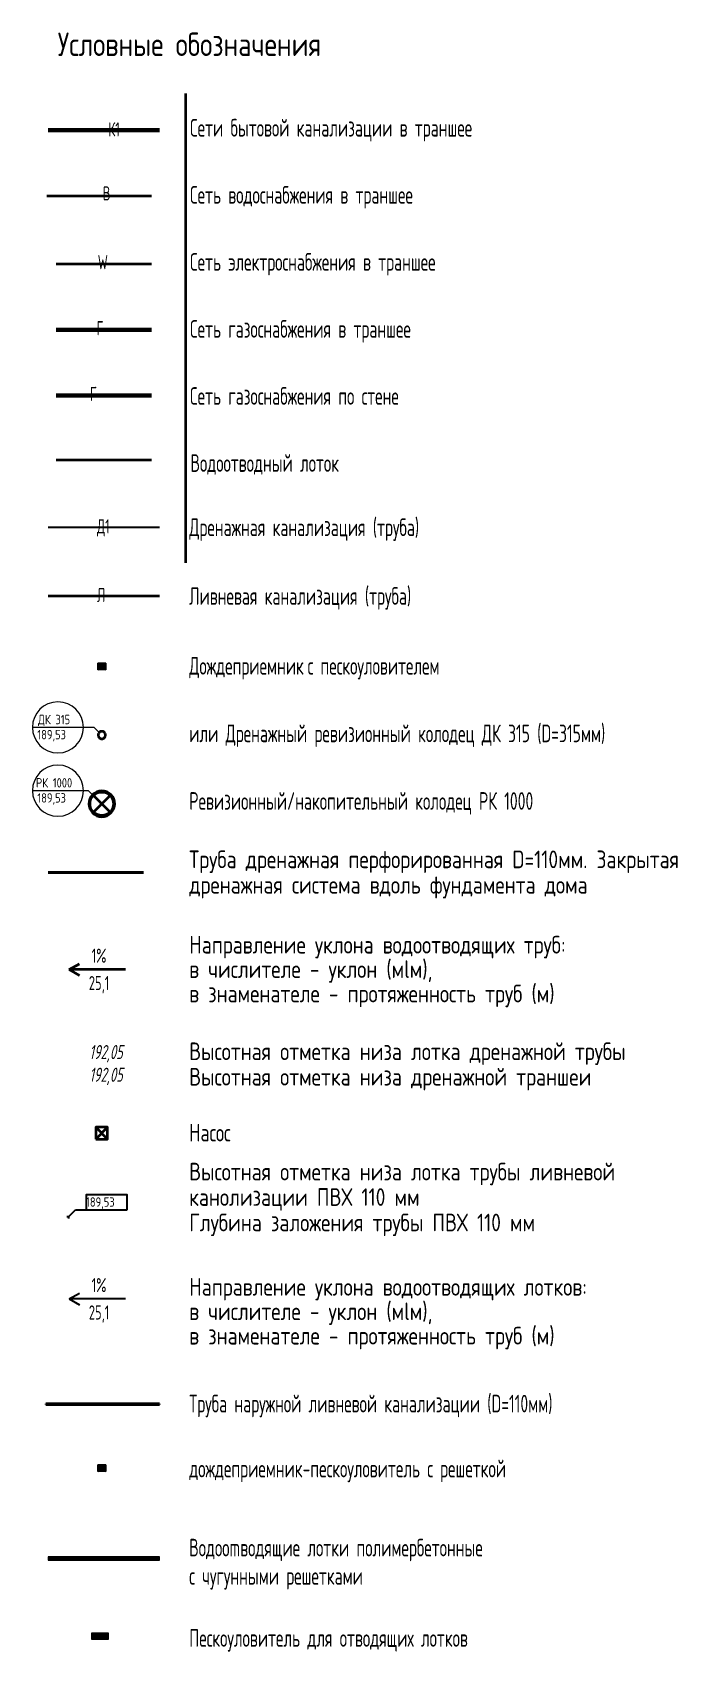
# Model space of a CAD drawing. Header units: millimetres. Extents: x -38151500 to -27467627, y -20617104 to -20349562.
# Drawn here: x -33058318 to -33003453, y -20617104 to -20479455 of the extents above; entities that cross this region are included whole.
import ezdxf

# ---------------------------------------------------------------- set-up
doc = ezdxf.new("R2010")
doc.units = ezdxf.units.MM
doc.header["$MEASUREMENT"] = 0
doc.linetypes.add('Wipeout_Contour', pattern=[1000, 0, -1000])
for name, color, linetype, lineweight in [('0_Ном._пера__1', 1, 'Continuous', 40), ('0_Ном._пера__13', 255, 'Continuous', 40), ('0_Ном._пера__14', 14, 'Continuous', 60), ('0_Ном._пера__180', 5, 'Continuous', 13), ('0_Ном._пера__220', 220, 'Continuous', 13), ('0_Ном._пера__30', 30, 'Continuous', 30), ('0_Ном._пера__4', 5, 'Continuous', 40), ('0_Ном._пера__5', 5, 'Continuous', 30), ('0_Ном._пера__6', 6, 'Continuous', 60), ('0_Ном._пера__7', 7, 'Continuous', 25)]:
    doc.layers.add(name, color=color, linetype=linetype, lineweight=lineweight)
for name, color, linetype, lineweight, true_color in [('0_Ном._пера__120', 7, 'Continuous', 40, 0x0eb300), ('0_Ном._пера__20', 7, 'Continuous', 40, 0xe15500), ('0_Ном._пера__21', 7, 'Continuous', 15, 0xfb5f00)]:
    doc.layers.add(name, color=color, linetype=linetype, lineweight=lineweight, true_color=true_color)
doc.styles.add('РЎР“Р•РќР•Р\xa0РР\xa0_РЎРўРР›Р¬_12', font='', dxfattribs={"width": 0.9})
doc.styles.add('РЎР“Р•РќР•Р\xa0РР\xa0_РЎРўРР›Р¬_6', font='', dxfattribs={"width": 0.8})
doc.styles.add('РЎР“Р•РќР•Р\xa0РР\xa0_РЎРўРР›Р¬_7', font='')
doc.styles.add('РЎР“Р•РќР•Р\xa0РР\xa0_РЎРўРР›Р¬_8', font='', dxfattribs={"width": 0.8})
doc.styles.get('РЎР“Р•РќР•Р\xa0РР\xa0_РЎРўРР›Р¬_12').set_extended_font_data('GOST_type_A')
doc.styles.get('РЎР“Р•РќР•Р\xa0РР\xa0_РЎРўРР›Р¬_6').set_extended_font_data('GOST_type_A')
doc.styles.get('РЎР“Р•РќР•Р\xa0РР\xa0_РЎРўРР›Р¬_7').set_extended_font_data('GOST_type_A')
doc.styles.get('РЎР“Р•РќР•Р\xa0РР\xa0_РЎРўРР›Р¬_8').set_extended_font_data('GOST_type_A', italic=True)

# ---------------------------------------------------------------- blocks, each defined once
blk = doc.blocks.new('Выноска_7_5', base_point=(-33052419, -20539190))
at = {"layer": '0_Ном._пера__21', "color": 20, "lineweight": 15, "true_color": 0xfb5f00}
for p, q in [((-33053976, -20538535), (-33058318, -20538535)), ((-33053074, -20538535), (-33053976, -20538535)), ((-33052489, -20539119), (-33053074, -20538535))]:
    blk.add_line(p, q, dxfattribs=at)
at = {"layer": '0_Ном._пера__21', "color": 20, "lineweight": 15, "true_color": 0xfb5f00, "flags": 128}
blk.add_lwpolyline([(-33053976, -20538535, 1), (-33058318, -20538535, 1)], format="xyb", close=True, dxfattribs=at)
at = {"layer": '0_Ном._пера__21', "color": 20, "lineweight": 15, "true_color": 0xfb5f00}
blk.add_circle((-33052419, -20539190), 100, dxfattribs=at)
at = {"layer": '0_Ном._пера__21', "color": 20, "lineweight": 15, "true_color": 0xfb5f00, "insert": (-33056147, -20537468), "char_height": 800, "width": 3500, "attachment_point": 2, "line_spacing_factor": 0.961326, "style": 'РЎР“Р•РќР•Р\xa0РР\xa0_РЎРўРР›Р¬_7'}
blk.add_mtext('\\A1;{\\pqc;\\pt0,21000;\\fGOST_type_A|b0|i0|c0|p0;\\W1.000000;ДК 315\\fGOST_type_A|b0|i0|c0|p0;\\W1.000000;\\A1{\\H.66x;\\S^  ;}\\fGOST_type_A|b0|i0|c0|p0;\\W1.000000;\\fGOST_type_A|b0|i0|c0|p0;\\W1.000000;\\A1{\\H.66x;\\S^  ;}\\fGOST_type_A|b0|i0|c0|p0;\\W1.000000; \\fGOST_type_A|b0|i0|c0|p0;\\W1.000000;\\fGOST_type_A|b0|i0|c0|p0;\\W1.000000;\\fGOST_type_A|b0|i0|c0|p0;\\W1.000000;\\fGOST_type_A|b0|i0|c0|p0;\\W1.000000;\\fGOST_type_A|b0|i0|c0|p0;\\W1.000000;189,53 \\fGOST_type_A|b0|i0|c0|p0;\\W1.000000;\\A1{\\H.66x;\\S^  ;}\\fGOST_type_A|b0|i0|c0|p0;\\W1.000000;\\fGOST_type_A|b0|i0|c0|p0;\\W1.000000;\\A1{\\H.66x;\\S^  ;}\\fGOST_type_A|b0|i0|c0|p0;\\W1.000000;\\fGOST_type_A|b0|i0|c0|p0;\\W1.000000;\\fGOST_type_A|b0|i0|c0|p0;\\W1.000000;\\fGOST_type_A|b0|i0|c0|p0;\\W1.000000;\\fGOST_type_A|b0|i0|c0|p0;\\W1.000000;\\fGOST_type_A|b0|i0|c0|p0;\\W1.000000;\\fGOST_type_A|b0|i0|c0|p0;\\W1.000000;\\fGOST_type_A|b0|i0|c0|p0;\\W1.000000;\\fGOST_type_A|b0|i0|c0|p0;\\W1.000000;\\fGOST_type_A|b0|i0|c0|p0;\\W1.000000;\\fGOST_type_A|b0|i0|c0|p0;\\W1.000000;\\fGOST_type_A|b0|i0|c0|p0;\\W1.000000;\\fGOST_type_A|b0|i0|c0|p0;\\W1.000000;\\fGOST_type_A|b0|i0|c0|p0;\\W1.000000;\\fGOST_type_A|b0|i0|c0|p0;\\W1.000000;\\fGOST_type_A|b0|i0|c0|p0;\\W1.000000;\\fGOST_type_A|b0|i0|c0|p0;\\W1.000000;\\fGOST_type_A|b0|i0|c0|p0;\\W1.000000;\\fGOST_type_A|b0|i0|c0|p0;\\W1.000000;\\fGOST_type_A|b0|i0|c0|p0;\\W1.000000;\\fGOST_type_A|b0|i0|c0|p0;\\W1.000000;\\fGOST_type_A|b0|i0|c0|p0;\\W1.000000;\\fGOST_type_A|b0|i0|c0|p0;\\W1.000000;\\fGOST_type_A|b0|i0|c0|p0;\\W1.000000;\\fGOST_type_A|b0|i0|c0|p0;\\W1.000000;\\fGOST_type_A|b0|i0|c0|p0;\\W1.000000;\\fGOST_type_A|b0|i0|c0|p0;\\W1.000000;\\fGOST_type_A|b0|i0|c0|p0;\\W1.000000;\\fGOST_type_A|b0|i0|c0|p0;\\W1.000000;\\fGOST_type_A|b0|i0|c0|p0;\\W1.000000;\\fGOST_type_A|b0|i0|c0|p0;\\W1.000000;\\fGOST_type_A|b0|i0|c0|p0;\\W1.000000;\\fGOST_type_A|b0|i0|c0|p0;\\W1.000000;\\fGOST_type_A|b0|i0|c0|p0;\\W1.000000;\\fGOST_type_A|b0|i0|c0|p0;\\W1.000000;}', dxfattribs=at)
blk = doc.blocks.new('Стена_38_5', base_point=(-33056977, -20550873))
at = {"layer": '0_Ном._пера__20', "color": 32, "lineweight": 40, "true_color": 0xe15500, "flags": 128}
for points in [[(-33056977, -20550873), (-33048877, -20550873)], [(-33048877, -20550873), (-33056977, -20550873)]]:
    blk.add_lwpolyline(points, dxfattribs=at)
blk = doc.blocks.new('Колонна_24_5', base_point=(-33052419, -20539190))
at = {"color": 254, "linetype": 'Wipeout_Contour', "lineweight": 0, "ltscale": 1245256756.186213}
blk.add_wipeout([(-33052734, -20539190), (-33052734, -20539190), (-33052723, -20539271), (-33052691, -20539347), (-33052641, -20539413), (-33052576, -20539463), (-33052500, -20539494), (-33052419, -20539505), (-33052419, -20539505), (-33052419, -20539505), (-33052337, -20539494), (-33052261, -20539463), (-33052196, -20539413), (-33052146, -20539347), (-33052114, -20539271), (-33052104, -20539190), (-33052104, -20539190), (-33052104, -20539190), (-33052114, -20539108), (-33052146, -20539032), (-33052196, -20538967), (-33052261, -20538917), (-33052337, -20538886), (-33052419, -20538875), (-33052419, -20538875), (-33052419, -20538875), (-33052500, -20538886), (-33052576, -20538917), (-33052641, -20538967), (-33052691, -20539032), (-33052723, -20539108)], dxfattribs=at)
at = {"layer": '0_Ном._пера__20', "color": 32, "lineweight": 40, "true_color": 0xe15500, "flags": 128}
blk.add_lwpolyline([(-33052734, -20539190, 0.4142136), (-33052419, -20539505, 0.4142136), (-33052104, -20539190, 0.4142136), (-33052419, -20538875, 0.4142136)], format="xyb", close=True, dxfattribs=at)
blk = doc.blocks.new('Колонна_25_5', base_point=(-33052419, -20545032))
at = {"color": 254, "linetype": 'Wipeout_Contour', "lineweight": 0, "ltscale": 1790198434.259881}
blk.add_wipeout([(-33053419, -20545032), (-33053419, -20545032), (-33053407, -20545181), (-33053374, -20545326), (-33053319, -20545466), (-33053245, -20545595), (-33053152, -20545712), (-33053042, -20545814), (-33052919, -20545898), (-33052784, -20545963), (-33052641, -20546007), (-33052493, -20546029), (-33052344, -20546029), (-33052196, -20546007), (-33052053, -20545963), (-33051919, -20545898), (-33051795, -20545814), (-33051685, -20545712), (-33051592, -20545595), (-33051518, -20545466), (-33051463, -20545326), (-33051430, -20545181), (-33051419, -20545032), (-33051419, -20545032), (-33051419, -20545032), (-33051430, -20544883), (-33051463, -20544737), (-33051518, -20544598), (-33051592, -20544468), (-33051685, -20544352), (-33051795, -20544250), (-33051919, -20544166), (-33052053, -20544101), (-33052196, -20544057), (-33052344, -20544034), (-33052493, -20544034), (-33052641, -20544057), (-33052784, -20544101), (-33052919, -20544166), (-33053042, -20544250), (-33053152, -20544352), (-33053245, -20544468), (-33053319, -20544598), (-33053374, -20544737), (-33053407, -20544883)], dxfattribs=at)
at = {"layer": '0_Ном._пера__20', "color": 32, "lineweight": 40, "true_color": 0xe15500}
for p, q in [((-33053126, -20545739), (-33051711, -20544325)), ((-33051711, -20545739), (-33053126, -20544325))]:
    blk.add_line(p, q, dxfattribs=at)
at = {"layer": '0_Ном._пера__20', "color": 32, "lineweight": 40, "true_color": 0xe15500, "flags": 128}
for points in [[(-33053519, -20545032, 0.4142136), (-33052419, -20546132, 0.4142136), (-33051319, -20545032, 0.4142136), (-33052419, -20543932, 0.4142136)], [(-33053419, -20545032, -1), (-33051419, -20545032, -1)]]:
    blk.add_lwpolyline(points, format="xyb", close=True, dxfattribs=at)
blk = doc.blocks.new('Колонна_26_5', base_point=(-33052419, -20573033))
at = {"color": 254, "linetype": 'Wipeout_Contour', "lineweight": 0, "ltscale": 155728587.8612687}
blk.add_wipeout([(-33052919, -20573533), (-33051919, -20573533), (-33051919, -20572533), (-33052919, -20572533)], dxfattribs=at)
at = {"layer": '0_Ном._пера__20', "color": 32, "lineweight": 40, "true_color": 0xe15500}
for p, q in [((-33052919, -20573533), (-33051919, -20572533)), ((-33051919, -20573533), (-33052919, -20572533))]:
    blk.add_line(p, q, dxfattribs=at)
at = {"layer": '0_Ном._пера__20', "color": 32, "lineweight": 40, "true_color": 0xe15500, "flags": 128}
blk.add_lwpolyline([(-33052919, -20573533), (-33051919, -20573533), (-33051919, -20572533), (-33052919, -20572533)], close=True, dxfattribs=at)
blk = doc.blocks.new('Линия_5_5', base_point=(-33050390, -20559124))
at = {"layer": '0_Ном._пера__20', "color": 32, "lineweight": 40, "true_color": 0xe15500}
for p, q in [((-33055190, -20559124), (-33054324, -20558624)), ((-33050390, -20559124), (-33055190, -20559124)), ((-33055190, -20559124), (-33054324, -20559624))]:
    blk.add_line(p, q, dxfattribs=at)
blk = doc.blocks.new('Выноска_17_5', base_point=(-33052419, -20545032))
at = {"layer": '0_Ном._пера__21', "color": 20, "lineweight": 15, "true_color": 0xfb5f00}
for p, q in [((-33053976, -20543916), (-33058318, -20543916)), ((-33053534, -20543916), (-33053976, -20543916)), ((-33052489, -20544961), (-33053534, -20543916))]:
    blk.add_line(p, q, dxfattribs=at)
at = {"layer": '0_Ном._пера__21', "color": 20, "lineweight": 15, "true_color": 0xfb5f00, "flags": 128}
blk.add_lwpolyline([(-33053976, -20543916, 1), (-33058318, -20543916, 1)], format="xyb", close=True, dxfattribs=at)
at = {"layer": '0_Ном._пера__21', "color": 20, "lineweight": 15, "true_color": 0xfb5f00}
blk.add_circle((-33052419, -20545032), 100, dxfattribs=at)
at = {"layer": '0_Ном._пера__21', "color": 20, "lineweight": 15, "true_color": 0xfb5f00, "insert": (-33056147, -20542849), "char_height": 800, "width": 3500, "attachment_point": 2, "line_spacing_factor": 0.961326, "style": 'РЎР“Р•РќР•Р\xa0РР\xa0_РЎРўРР›Р¬_7'}
blk.add_mtext('\\A1;{\\pqc;\\pt0,21000;\\fGOST_type_A|b0|i0|c0|p0;\\W1.000000;РК 1000\\fGOST_type_A|b0|i0|c0|p0;\\W1.000000;\\A1{\\H.66x;\\S^  ;}\\fGOST_type_A|b0|i0|c0|p0;\\W1.000000;\\fGOST_type_A|b0|i0|c0|p0;\\W1.000000;\\A1{\\H.66x;\\S^  ;}\\fGOST_type_A|b0|i0|c0|p0;\\W1.000000; \\fGOST_type_A|b0|i0|c0|p0;\\W1.000000;\\fGOST_type_A|b0|i0|c0|p0;\\W1.000000;\\fGOST_type_A|b0|i0|c0|p0;\\W1.000000;\\fGOST_type_A|b0|i0|c0|p0;\\W1.000000;\\fGOST_type_A|b0|i0|c0|p0;\\W1.000000;189,53 \\fGOST_type_A|b0|i0|c0|p0;\\W1.000000;\\A1{\\H.66x;\\S^  ;}\\fGOST_type_A|b0|i0|c0|p0;\\W1.000000;\\fGOST_type_A|b0|i0|c0|p0;\\W1.000000;\\A1{\\H.66x;\\S^  ;}\\fGOST_type_A|b0|i0|c0|p0;\\W1.000000;\\fGOST_type_A|b0|i0|c0|p0;\\W1.000000;\\fGOST_type_A|b0|i0|c0|p0;\\W1.000000;\\fGOST_type_A|b0|i0|c0|p0;\\W1.000000;\\fGOST_type_A|b0|i0|c0|p0;\\W1.000000;\\fGOST_type_A|b0|i0|c0|p0;\\W1.000000;\\fGOST_type_A|b0|i0|c0|p0;\\W1.000000;\\fGOST_type_A|b0|i0|c0|p0;\\W1.000000;\\fGOST_type_A|b0|i0|c0|p0;\\W1.000000;\\fGOST_type_A|b0|i0|c0|p0;\\W1.000000;\\fGOST_type_A|b0|i0|c0|p0;\\W1.000000;\\fGOST_type_A|b0|i0|c0|p0;\\W1.000000;\\fGOST_type_A|b0|i0|c0|p0;\\W1.000000;\\fGOST_type_A|b0|i0|c0|p0;\\W1.000000;\\fGOST_type_A|b0|i0|c0|p0;\\W1.000000;\\fGOST_type_A|b0|i0|c0|p0;\\W1.000000;\\fGOST_type_A|b0|i0|c0|p0;\\W1.000000;\\fGOST_type_A|b0|i0|c0|p0;\\W1.000000;\\fGOST_type_A|b0|i0|c0|p0;\\W1.000000;\\fGOST_type_A|b0|i0|c0|p0;\\W1.000000;\\fGOST_type_A|b0|i0|c0|p0;\\W1.000000;\\fGOST_type_A|b0|i0|c0|p0;\\W1.000000;\\fGOST_type_A|b0|i0|c0|p0;\\W1.000000;\\fGOST_type_A|b0|i0|c0|p0;\\W1.000000;\\fGOST_type_A|b0|i0|c0|p0;\\W1.000000;\\fGOST_type_A|b0|i0|c0|p0;\\W1.000000;\\fGOST_type_A|b0|i0|c0|p0;\\W1.000000;\\fGOST_type_A|b0|i0|c0|p0;\\W1.000000;\\fGOST_type_A|b0|i0|c0|p0;\\W1.000000;\\fGOST_type_A|b0|i0|c0|p0;\\W1.000000;\\fGOST_type_A|b0|i0|c0|p0;\\W1.000000;\\fGOST_type_A|b0|i0|c0|p0;\\W1.000000;\\fGOST_type_A|b0|i0|c0|p0;\\W1.000000;\\fGOST_type_A|b0|i0|c0|p0;\\W1.000000;\\fGOST_type_A|b0|i0|c0|p0;\\W1.000000;}', dxfattribs=at)
blk = doc.blocks.new('Стена_66_5', base_point=(-33047508, -20609186))
at = {"layer": '0_Ном._пера__180', "linetype": 'Continuous', "lineweight": 13}
h = blk.add_hatch(dxfattribs=at)
h.set_pattern_fill('Настил_01_90_гр_0005', color=5, style=0, pattern_type=2)
h.set_pattern_definition([(90, (-33111438.56, -20487316.09), (-100, 0), [])])
h.paths.add_polyline_path([(-33047508, -20609036), (-33056977, -20609036), (-33056977, -20609336), (-33047508, -20609336)])
at = {"layer": '0_Ном._пера__180', "color": 5, "lineweight": 13, "flags": 128}
for points in [[(-33047508, -20609036), (-33056977, -20609036)], [(-33056977, -20609036), (-33056977, -20609336)], [(-33056977, -20609336), (-33047508, -20609336)], [(-33047508, -20609336), (-33047508, -20609036)]]:
    blk.add_lwpolyline(points, dxfattribs=at)
blk = doc.blocks.new('Стена_67_5', base_point=(-33051832, -20615991))
at = {"layer": '0_Ном._пера__220', "linetype": 'Continuous', "lineweight": 13}
blk.add_hatch(color=220, dxfattribs=at).paths.add_polyline_path([(-33051832, -20615541), (-33053299, -20615541), (-33053299, -20616041), (-33051832, -20616041)])
at = {"layer": '0_Ном._пера__220', "color": 220, "lineweight": 13, "flags": 128}
for points in [[(-33051832, -20615541), (-33053299, -20615541)], [(-33053299, -20615541), (-33053299, -20616041)], [(-33051832, -20616041), (-33051832, -20615541)], [(-33053299, -20616041), (-33051832, -20616041)]]:
    blk.add_lwpolyline(points, dxfattribs=at)
blk = doc.blocks.new('Стена_68_5', base_point=(-33057162, -20596089))
at = {"layer": '0_Ном._пера__4', "linetype": 'Continuous', "lineweight": 40}
blk.add_hatch(color=5, dxfattribs=at).paths.add_polyline_path([(-33057162, -20596089), (-33047508, -20596089), (-33047508, -20596039), (-33057162, -20596039)])
at = {"layer": '0_Ном._пера__4', "color": 5, "lineweight": 40, "flags": 128}
for points in [[(-33047508, -20596039), (-33057162, -20596039)], [(-33057162, -20596039), (-33057162, -20596089)], [(-33057162, -20596089), (-33047508, -20596089)], [(-33047508, -20596089), (-33047508, -20596039)]]:
    blk.add_lwpolyline(points, dxfattribs=at)
blk = doc.blocks.new('Линия_16_5', base_point=(-33050390, -20587126))
at = {"layer": '0_Ном._пера__5', "color": 5, "lineweight": 30}
for p, q in [((-33055190, -20587126), (-33054324, -20586626)), ((-33050390, -20587126), (-33055190, -20587126)), ((-33055190, -20587126), (-33054324, -20587626))]:
    blk.add_line(p, q, dxfattribs=at)
blk = doc.blocks.new('Выноска_30_5', base_point=(-33055314, -20580207))
at = {"layer": '0_Ном._пера__5', "color": 5, "lineweight": 30}
for p, q in [((-33055314, -20580207), (-33054659, -20579552)), ((-33054659, -20579552), (-33053756, -20579552)), ((-33053756, -20579552), (-33050256, -20579552)), ((-33055314, -20580207), (-33055314, -20580066)), ((-33055314, -20580207), (-33055172, -20580207))]:
    blk.add_line(p, q, dxfattribs=at)
at = {"layer": '0_Ном._пера__5', "color": 5, "lineweight": 30, "flags": 128}
blk.add_lwpolyline([(-33050256, -20579552), (-33050256, -20578267), (-33053756, -20578267), (-33053756, -20579552)], close=True, dxfattribs=at)
at = {"layer": '0_Ном._пера__5', "color": 5, "lineweight": 30, "insert": (-33052006, -20578485), "char_height": 800, "attachment_point": 2, "style": 'РЎР“Р•РќР•Р\xa0РР\xa0_РЎРўРР›Р¬_7'}
blk.add_mtext('\\A1;{\\pqc;\\pt0,5000;\\fGOST_type_A|b0|i0|c0|p0;\\W1.000000;189,53 \\fGOST_type_A|b0|i0|c0|p0;\\W1.000000;\\A1{\\H.66x;\\S^  ;}\\fGOST_type_A|b0|i0|c0|p0;\\W1.000000;\\fGOST_type_A|b0|i0|c0|p0;\\W1.000000;\\A1{\\H.66x;\\S^  ;}\\fGOST_type_A|b0|i0|c0|p0;\\W1.000000;\\fGOST_type_A|b0|i0|c0|p0;\\W1.000000;\\fGOST_type_A|b0|i0|c0|p0;\\W1.000000;\\fGOST_type_A|b0|i0|c0|p0;\\W1.000000;\\fGOST_type_A|b0|i0|c0|p0;\\W1.000000;\\fGOST_type_A|b0|i0|c0|p0;\\W1.000000;\\fGOST_type_A|b0|i0|c0|p0;\\W1.000000;\\fGOST_type_A|b0|i0|c0|p0;\\W1.000000;\\fGOST_type_A|b0|i0|c0|p0;\\W1.000000;\\fGOST_type_A|b0|i0|c0|p0;\\W1.000000;\\fGOST_type_A|b0|i0|c0|p0;\\W1.000000;\\fGOST_type_A|b0|i0|c0|p0;\\W1.000000;\\fGOST_type_A|b0|i0|c0|p0;\\W1.000000;\\fGOST_type_A|b0|i0|c0|p0;\\W1.000000;\\fGOST_type_A|b0|i0|c0|p0;\\W1.000000;\\fGOST_type_A|b0|i0|c0|p0;\\W1.000000;\\fGOST_type_A|b0|i0|c0|p0;\\W1.000000;\\fGOST_type_A|b0|i0|c0|p0;\\W1.000000;\\fGOST_type_A|b0|i0|c0|p0;\\W1.000000;\\fGOST_type_A|b0|i0|c0|p0;\\W1.000000;\\fGOST_type_A|b0|i0|c0|p0;\\W1.000000;\\fGOST_type_A|b0|i0|c0|p0;\\W1.000000;\\fGOST_type_A|b0|i0|c0|p0;\\W1.000000;\\fGOST_type_A|b0|i0|c0|p0;\\W1.000000;\\fGOST_type_A|b0|i0|c0|p0;\\W1.000000;\\fGOST_type_A|b0|i0|c0|p0;\\W1.000000;\\fGOST_type_A|b0|i0|c0|p0;\\W1.000000;\\fGOST_type_A|b0|i0|c0|p0;\\W1.000000;\\fGOST_type_A|b0|i0|c0|p0;\\W1.000000;\\fGOST_type_A|b0|i0|c0|p0;\\W1.000000;\\fGOST_type_A|b0|i0|c0|p0;\\W1.000000;\\fGOST_type_A|b0|i0|c0|p0;\\W1.000000;\\fGOST_type_A|b0|i0|c0|p0;\\W1.000000;\\fGOST_type_A|b0|i0|c0|p0;\\W1.000000;\\fGOST_type_A|b0|i0|c0|p0;\\W1.000000;\\fGOST_type_A|b0|i0|c0|p0;\\W1.000000;\\fGOST_type_A|b0|i0|c0|p0;\\W1.000000;\\fGOST_type_A|b0|i0|c0|p0;\\W1.000000;\\fGOST_type_A|b0|i0|c0|p0;\\W1.000000;\\fGOST_type_A|b0|i0|c0|p0;\\W1.000000;\\fGOST_type_A|b0|i0|c0|p0;\\W1.000000;\\fGOST_type_A|b0|i0|c0|p0;\\W1.000000;\\fGOST_type_A|b0|i0|c0|p0;\\W1.000000;\\fGOST_type_A|b0|i0|c0|p0;\\W1.000000;}', dxfattribs=at)

msp = doc.modelspace()

# ---------------------------------------------------------------- hatches: boundary and pattern name
at = {"layer": '0_Ном._пера__4', "linetype": 'Continuous', "lineweight": 0, "true_color": 0x5fbfff}
for points in [[(-33052754.86, -20533638.31), (-33052754.86, -20533063.31), (-33052082.15, -20533063.31), (-33052082.15, -20533638.31)], [(-33052754.86, -20601793.02), (-33052754.86, -20601218.02), (-33052082.15, -20601218.02), (-33052082.15, -20601793.02)]]:
    msp.add_hatch(color=151, dxfattribs=at).paths.add_polyline_path(points)

# ---------------------------------------------------------------- linework, layer by layer
at = {"layer": '0_Ном._пера__1', "color": 1, "lineweight": 40}
msp.add_line((-33056293.68, -20499136.4), (-33048193.36, -20499136.4), dxfattribs=at)
at = {"layer": '0_Ном._пера__120', "color": 92, "lineweight": 40, "true_color": 0x0eb300}
msp.add_line((-33057076.22, -20493350.34), (-33048193.36, -20493350.34), dxfattribs=at)
at = {"layer": '0_Ном._пера__13', "color": 255, "lineweight": 40}
msp.add_line((-33045300.43, -20484647.38), (-33045300.43, -20524547.38), dxfattribs=at)
at = {"layer": '0_Ном._пера__14', "color": 14, "lineweight": 60}
msp.add_line((-33056976.89, -20487753.57), (-33047507.62, -20487753.57), dxfattribs=at)
at = {"layer": '0_Ном._пера__180', "color": 5, "lineweight": 13}
for points in [[(-33052754.86, -20533063.31), (-33052082.15, -20533638.34), (-33052754.99, -20533638.31), (-33052082.15, -20533063.31), (-33052754.86, -20533063.31), (-33052082.15, -20533063.31), (-33052082.15, -20533638.34), (-33052754.99, -20533638.31)], [(-33052754.86, -20601218.02), (-33052082.15, -20601793.04), (-33052754.99, -20601793.02), (-33052082.15, -20601218.02), (-33052754.86, -20601218.02), (-33052082.15, -20601218.02), (-33052082.15, -20601793.04), (-33052754.99, -20601793.02)]]:
    msp.add_lwpolyline(points, close=True, dxfattribs=at)
at = {"layer": '0_Ном._пера__180', "color": 5, "lineweight": 13, "flags": 128}
for points in [[(-33052754.86, -20533638.31), (-33052754.86, -20533063.31), (-33052082.15, -20533063.31), (-33052082.15, -20533638.31)], [(-33052754.86, -20601793.02), (-33052754.86, -20601218.02), (-33052082.15, -20601218.02), (-33052082.15, -20601793.02)]]:
    msp.add_lwpolyline(points, close=True, dxfattribs=at)
at = {"layer": '0_Ном._пера__30', "color": 30, "lineweight": 30}
msp.add_line((-33056976.89, -20521503.38), (-33047507.62, -20521503.38), dxfattribs=at)
at = {"layer": '0_Ном._пера__4', "color": 5, "lineweight": 40}
for p, q in [((-33056293.68, -20515803.37), (-33048193.36, -20515803.37)), ((-33056976.89, -20527342.49), (-33047507.62, -20527342.49))]:
    msp.add_line(p, q, dxfattribs=at)
at = {"layer": '0_Ном._пера__6', "color": 6, "lineweight": 60}
for p, q in [((-33056293.68, -20504750.7), (-33048193.36, -20504750.7)), ((-33056293.68, -20510335.42), (-33048193.36, -20510335.42))]:
    msp.add_line(p, q, dxfattribs=at)

# ---------------------------------------------------------------- block references
at = {"color": 20, "lineweight": 15, "true_color": 0xfb5f00}
msp.add_blockref('Выноска_7_5', (-33052418.5, -20539189.94), dxfattribs=at)
at = {"color": 32, "lineweight": 40, "true_color": 0xe15500}
for name, p in [('Колонна_25_5', (-33052418.5, -20545031.69)), ('Стена_38_5', (-33056976.89, -20550873.45)), ('Линия_5_5', (-33050390.36, -20559124.3)), ('Колонна_26_5', (-33052418.5, -20573033.28))]:
    msp.add_blockref(name, p, dxfattribs=at)
at = {"color": 5, "lineweight": 30}
for name, p in [('Выноска_30_5', (-33055313.75, -20580207.22)), ('Линия_16_5', (-33050390.36, -20587125.88))]:
    msp.add_blockref(name, p, dxfattribs=at)
at = {"color": 5, "lineweight": 40}
msp.add_blockref('Стена_68_5', (-33057161.67, -20596088.62), dxfattribs=at)
at = {"color": 5, "lineweight": 13}
msp.add_blockref('Стена_66_5', (-33047507.62, -20609185.73), dxfattribs=at)
at = {"color": 220, "lineweight": 13}
msp.add_blockref('Стена_67_5', (-33051832.15, -20615991.12), dxfattribs=at)

# ---------------------------------------------------------------- texts
at = {"layer": '0_Ном._пера__20', "color": 32, "lineweight": 40, "true_color": 0xe15500, "char_height": 1200, "attachment_point": 5, "rotation": 0.09163}
for s, insert, style in [('\\A1;{\\pqc;\\fGOST_type_A|b0|i0|c0|p0;\\W0.800000;1%}', (-33052651.52, -20557946.1), 'РЎР“Р•РќР•Р\xa0РР\xa0_РЎРўРР›Р¬_6'), ('\\A1;{\\pqc;\\fGOST_type_A|b0|i0|c0|p0;\\W0.800000;25,1}', (-33052647.58, -20560410.42), 'РЎР“Р•РќР•Р\xa0РР\xa0_РЎРўРР›Р¬_6'), ('\\A1;{\\pqc;\\fGOST_type_A|b0|i1|c0|p0;\\W0.800000;192,05}', (-33052055.7, -20566278.14), 'РЎР“Р•РќР•Р\xa0РР\xa0_РЎРўРР›Р¬_8'), ('\\A1;{\\pqc;\\fGOST_type_A|b0|i1|c0|p0;\\W0.800000;192,05}', (-33052052.62, -20568205.41), 'РЎР“Р•РќР•Р\xa0РР\xa0_РЎРўРР›Р¬_8')]:
    msp.add_mtext(s, dxfattribs=dict(at, insert=insert, style=style))
at = {"layer": '0_Ном._пера__5', "color": 5, "lineweight": 30, "char_height": 1200, "attachment_point": 5, "rotation": 0.09163, "style": 'РЎР“Р•РќР•Р\xa0РР\xa0_РЎРўРР›Р¬_6'}
for s, insert in [('\\A1;{\\pqc;\\fGOST_type_A|b0|i0|c0|p0;\\W0.800000;1%}', (-33052651.52, -20585947.68)), ('\\A1;{\\pqc;\\fGOST_type_A|b0|i0|c0|p0;\\W0.800000;25,1}', (-33052647.58, -20588412.01))]:
    msp.add_mtext(s, dxfattribs=dict(at, insert=insert))
at = {"layer": '0_Ном._пера__7', "color": 7, "lineweight": 25}
for s, insert, char_height, attachment_point, style in [('\\A1;{\\pql;\\fGOST_type_A|b0|i0|c0|p0;\\W1.000000;Условные обозначения}', (-33056165.75, -20479468.12), 2000, 1, 'РЎР“Р•РќР•Р\xa0РР\xa0_РЎРўРР›Р¬_7'), ('\\A1;{\\pql;\\fGOST_type_A|b0|i0|c0|p0;\\W0.800000;Сети бытовой канализации в траншее}', (-33044916.43, -20486813.62), 1500, 1, 'РЎР“Р•РќР•Р\xa0РР\xa0_РЎРўРР›Р¬_6'), ('\\A1;{\\pql;\\fGOST_type_A|b0|i0|c0|p0;\\W0.800000;Сеть водоснабжения в траншее}', (-33044916.43, -20492513.62), 1500, 1, 'РЎР“Р•РќР•Р\xa0РР\xa0_РЎРўРР›Р¬_6'), ('\\A1;{\\pql;\\fGOST_type_A|b0|i0|c0|p0;\\W0.800000;Сеть электроснабжения в траншее}', (-33044916.43, -20498213.62), 1500, 1, 'РЎР“Р•РќР•Р\xa0РР\xa0_РЎРўРР›Р¬_6'), ('\\A1;{\\pql;\\fGOST_type_A|b0|i0|c0|p0;\\W0.800000;Сеть газоснабжения в траншее}', (-33044916.43, -20503913.62), 1500, 1, 'РЎР“Р•РќР•Р\xa0РР\xa0_РЎРўРР›Р¬_6'), ('\\A1;{\\pql;\\fGOST_type_A|b0|i0|c0|p0;\\W0.800000;Сеть газоснабжения по стене}', (-33044916.43, -20509613.62), 1500, 1, 'РЎР“Р•РќР•Р\xa0РР\xa0_РЎРўРР›Р¬_6'), ('\\A1;{\\pql;\\fGOST_type_A|b0|i0|c0|p0;\\W0.800000;Водоотводный лоток}', (-33044878.03, -20515313.62), 1500, 1, 'РЎР“Р•РќР•Р\xa0РР\xa0_РЎРўРР›Р¬_6'), ('\\A1;{\\pql;\\fGOST_type_A|b0|i0|c0|p0;\\W0.800000;Дренажная канализация (труба)}', (-33044986.03, -20520776.49), 1500, 1, 'РЎР“Р•РќР•Р\xa0РР\xa0_РЎРўРР›Р¬_6'), ('\\A1;{\\pql;\\fGOST_type_A|b0|i0|c0|p0;\\W0.800000;Ливневая канализация (труба)}', (-33044986.03, -20526615.6), 1500, 1, 'РЎР“Р•РќР•Р\xa0РР\xa0_РЎРўРР›Р¬_6'), ('\\A1;{\\pql;\\fGOST_type_A|b0|i0|c0|p0;\\W0.800000;Дождеприемник}', (-33044986.03, -20532552.73), 1500, 1, 'РЎР“Р•РќР•Р\xa0РР\xa0_РЎРўРР›Р¬_6'), ('\\A1;{\\pql;\\fGOST_type_A|b0|i0|c0|p0;\\W0.800000;с пескоуловителем}', (-33034919.82, -20532552.73), 1500, 1, 'РЎР“Р•РќР•Р\xa0РР\xa0_РЎРўРР›Р¬_6'), ('\\A1;{\\pql;\\fGOST_type_A|b0|i0|c0|p0;\\W0.800000;или Дренажный ревизионный колодец ДК 315 (D=315мм)}', (-33044986.03, -20538296.47), 1500, 1, 'РЎР“Р•РќР•Р\xa0РР\xa0_РЎРўРР›Р¬_6'), ('\\A1;{\\pql;\\fGOST_type_A|b0|i0|c0|p0;\\W0.800000;Ревизионный/накопительный колодец \\fGOST_type_A|b0|i0|c0|p0;\\W0.800000;РК\\fGOST_type_A|b0|i0|c0|p0;\\W0.800000; 1000}', (-33044986.03, -20544042.35), 1500, 1, 'РЎР“Р•РќР•Р\xa0РР\xa0_РЎРўРР›Р¬_6'), ('\\A1;{\\pql;\\fGOST_type_A|b0|i0|c0|p0;\\W0.900000;Насос}', (-33044986.03, -20572237.82), 1500, 1, 'РЎР“Р•РќР•Р\xa0РР\xa0_РЎРўРР›Р¬_12'), ('\\A1;{\\pql;\\fGOST_type_A|b0|i0|c0|p0;\\W0.800000;Труба наружной ливневой канализации (D=110мм)}', (-33044986.03, -20596225.13), 1500, 4, 'РЎР“Р•РќР•Р\xa0РР\xa0_РЎРўРР›Р¬_6'), ('\\A1;{\\pql;\\fGOST_type_A|b0|i0|c0|p0;\\W0.800000;д\\fGOST_type_A|b0|i0|c0|p0;\\W0.800000;ождеприемник\\fGOST_type_A|b0|i0|c0|p0;\\W0.800000;-пескоуловитель с решеткой}', (-33044986.03, -20600793.52), 1500, 1, 'РЎР“Р•РќР•Р\xa0РР\xa0_РЎРўРР›Р¬_6'), ('\\A1;{\\pql;\\fGOST_type_A|b0|i0|c0|p0;\\W0.800000;Пескоуловитель для отводящих лотков}', (-33044986.03, -20615195.67), 1500, 1, 'РЎР“Р•РќР•Р\xa0РР\xa0_РЎРўРР›Р¬_6')]:
    msp.add_mtext(s, dxfattribs=dict(at, insert=insert, char_height=char_height, attachment_point=attachment_point, style=style))
at = {"layer": '0_Ном._пера__7', "color": 7, "lineweight": 25, "char_height": 1200, "attachment_point": 1, "rotation": 0.09163, "style": 'РЎР“Р•РќР•Р\xa0РР\xa0_РЎРўРР›Р¬_6'}
for s, insert in [('\\A1;{\\pql;\\fGOST_type_A|b0|i0|c0|p0;\\W0.800000;К1}', (-33051864.97, -20487100.34)), ('\\A1;{\\pql;\\fGOST_type_A|b0|i0|c0|p0;\\W0.800000;В}', (-33052331.94, -20492541.89)), ('\\A1;{\\pql;\\fGOST_type_A|b0|i0|c0|p0;\\W0.800000;W}', (-33052761.11, -20498388.66)), ('\\A1;{\\pql;\\fGOST_type_A|b0|i0|c0|p0;\\W0.800000;Г}', (-33052864.93, -20504002.96)), ('\\A1;{\\pql;\\fGOST_type_A|b0|i0|c0|p0;\\W0.800000;Г}', (-33053424.81, -20509587.68)), ('\\A1;{\\pql;\\fGOST_type_A|b0|i0|c0|p0;\\W0.800000;Д1}', (-33052827.14, -20520850.14)), ('\\A1;{\\pql;\\fGOST_type_A|b0|i0|c0|p0;\\W0.800000;Л}', (-33052827.14, -20526689.26))]:
    msp.add_mtext(s, dxfattribs=dict(at, insert=insert))
at = {"layer": '0_Ном._пера__7', "color": 7, "lineweight": 25, "char_height": 1500, "style": 'РЎР“Р•РќР•Р\xa0РР\xa0_РЎРўРР›Р¬_7'}
for s, insert, width, attachment_point, line_spacing_factor in [('\\A1;{\\pql;\\fGOST_type_A|b0|i0|c0|p0;\\W1.000000;Труба дренажная перфорированная D=110\\fGOST_type_A|b0|i0|c0|p0;\\W1.000000;мм. Закрытая дренажная система вдоль фундамента дома}', (-33044986.03, -20551040.76), 43360.0019, 4, 0.865094), ('\\A1;{\\pql;\\fGOST_type_A|b0|i0|c0|p0;\\W1.000000;Высотная отметка низа лотка трубы ливневой канолизации ПВХ 110 мм\\P\\pql;\\fGOST_type_A|b0|i0|c0|p0;\\W1.000000;Г\\fGOST_type_A|b0|i0|c0|p0;\\W1.000000;л\\fGOST_type_A|b0|i0|c0|p0;\\W1.000000;убина заложения тру\\fGOST_type_A|b0|i0|c0|p0;\\W1.000000;б\\fGOST_type_A|b0|i0|c0|p0;\\W1.000000;ы \\fGOST_type_A|b0|i0|c0|p0;\\W1.000000;П\\fGOST_type_A|b0|i0|c0|p0;\\W1.000000;ВХ 110 \\fGOST_type_A|b0|i0|c0|p0;\\W1.000000;мм}', (-33044986.03, -20575549.72), 37810.6913, 1, 0.864885)]:
    msp.add_mtext(s, dxfattribs=dict(at, insert=insert, width=width, attachment_point=attachment_point, line_spacing_factor=line_spacing_factor))
at = {"layer": '0_Ном._пера__7', "color": 7, "lineweight": 25, "char_height": 1500}
for s, insert, attachment_point, line_spacing_factor, style in [('\\A1;{\\pql;\\fGOST_type_A|b0|i0|c0|p0;\\W1.000000;Направление уклона водоотводящих труб:\\P\\pql;\\fGOST_type_A|b0|i0|c0|p0;\\W1.000000;в числителе - уклон (мlм),\\P\\pql;\\fGOST_type_A|b0|i0|c0|p0;\\W1.000000;в знаменателе - протяженность труб (м)}', (-33044986.03, -20559291.61), 4, 0.830083, 'РЎР“Р•РќР•Р\xa0РР\xa0_РЎРўРР›Р¬_7'), ('\\A1;{\\pql;\\fGOST_type_A|b0|i0|c0|p0;\\W1.000000;Высотная отметка низа лотка \\fGOST_type_A|b0|i0|c0|p0;\\W1.000000;д\\fGOST_type_A|b0|i0|c0|p0;\\W1.000000;ренажной трубы\\P\\pql;\\fGOST_type_A|b0|i0|c0|p0;\\W1.000000;Высотная отметка низа дренажной траншеи}', (-33044986.03, -20567358.83), 4, 0.865094, 'РЎР“Р•РќР•Р\xa0РР\xa0_РЎРўРР›Р¬_7'), ('\\A1;{\\pql;\\fGOST_type_A|b0|i0|c0|p0;\\W1.000000;Направление уклона водоотводящих \\fGOST_type_A|b0|i0|c0|p0;\\W1.000000;лотков\\fGOST_type_A|b0|i0|c0|p0;\\W1.000000;:\\P\\pql;\\fGOST_type_A|b0|i0|c0|p0;\\W1.000000;в числителе - уклон (мlм),\\P\\pql;\\fGOST_type_A|b0|i0|c0|p0;\\W1.000000;в знаменателе - протяженность труб (м)}', (-33044986.03, -20588377.28), 4, 0.830083, 'РЎР“Р•РќР•Р\xa0РР\xa0_РЎРўРР›Р¬_7'), ('\\A1;{\\pql;\\fGOST_type_A|b0|i0|c0|p0;\\W0.800000;Во\\fGOST_type_A|b0|i0|c0|p0;\\W0.800000;д\\fGOST_type_A|b0|i0|c0|p0;\\W0.800000;ооm\\fGOST_type_A|b0|i0|c0|p0;\\W0.800000;в\\fGOST_type_A|b0|i0|c0|p0;\\W0.800000;о\\fGOST_type_A|b0|i0|c0|p0;\\W0.800000;д\\fGOST_type_A|b0|i0|c0|p0;\\W0.800000;ящ\\fGOST_type_A|b0|i0|c0|p0;\\W0.800000;ие\\fGOST_type_A|b0|i0|c0|p0;\\W0.800000; лот\\fGOST_type_A|b0|i0|c0|p0;\\W0.800000;ки\\fGOST_type_A|b0|i0|c0|p0;\\W0.800000; \\fGOST_type_A|b0|i0|c0|p0;\\W0.800000;полимерб\\fGOST_type_A|b0|i0|c0|p0;\\W0.800000;етонные\\P\\pql;\\fGOST_type_A|b0|i0|c0|p0;\\W0.800000;с\\fGOST_type_A|b0|i0|c0|p0;\\W0.800000; \\fGOST_type_A|b0|i0|c0|p0;\\W0.800000;чугунными решетками}', (-33044986.03, -20607512.83), 1, 0.961792, 'РЎР“Р•РќР•Р\xa0РР\xa0_РЎРўРР›Р¬_6')]:
    msp.add_mtext(s, dxfattribs=dict(at, insert=insert, attachment_point=attachment_point, line_spacing_factor=line_spacing_factor, style=style))

# ---------------------------------------------------------------- next in the draw order: block references
at = {"color": 32, "lineweight": 40, "true_color": 0xe15500}
msp.add_blockref('Колонна_24_5', (-33052418.5, -20539189.94), dxfattribs=at)
at = {"color": 20, "lineweight": 15, "true_color": 0xfb5f00}
msp.add_blockref('Выноска_17_5', (-33052418.5, -20545031.69), dxfattribs=at)

doc.saveas('drawing.dxf')
